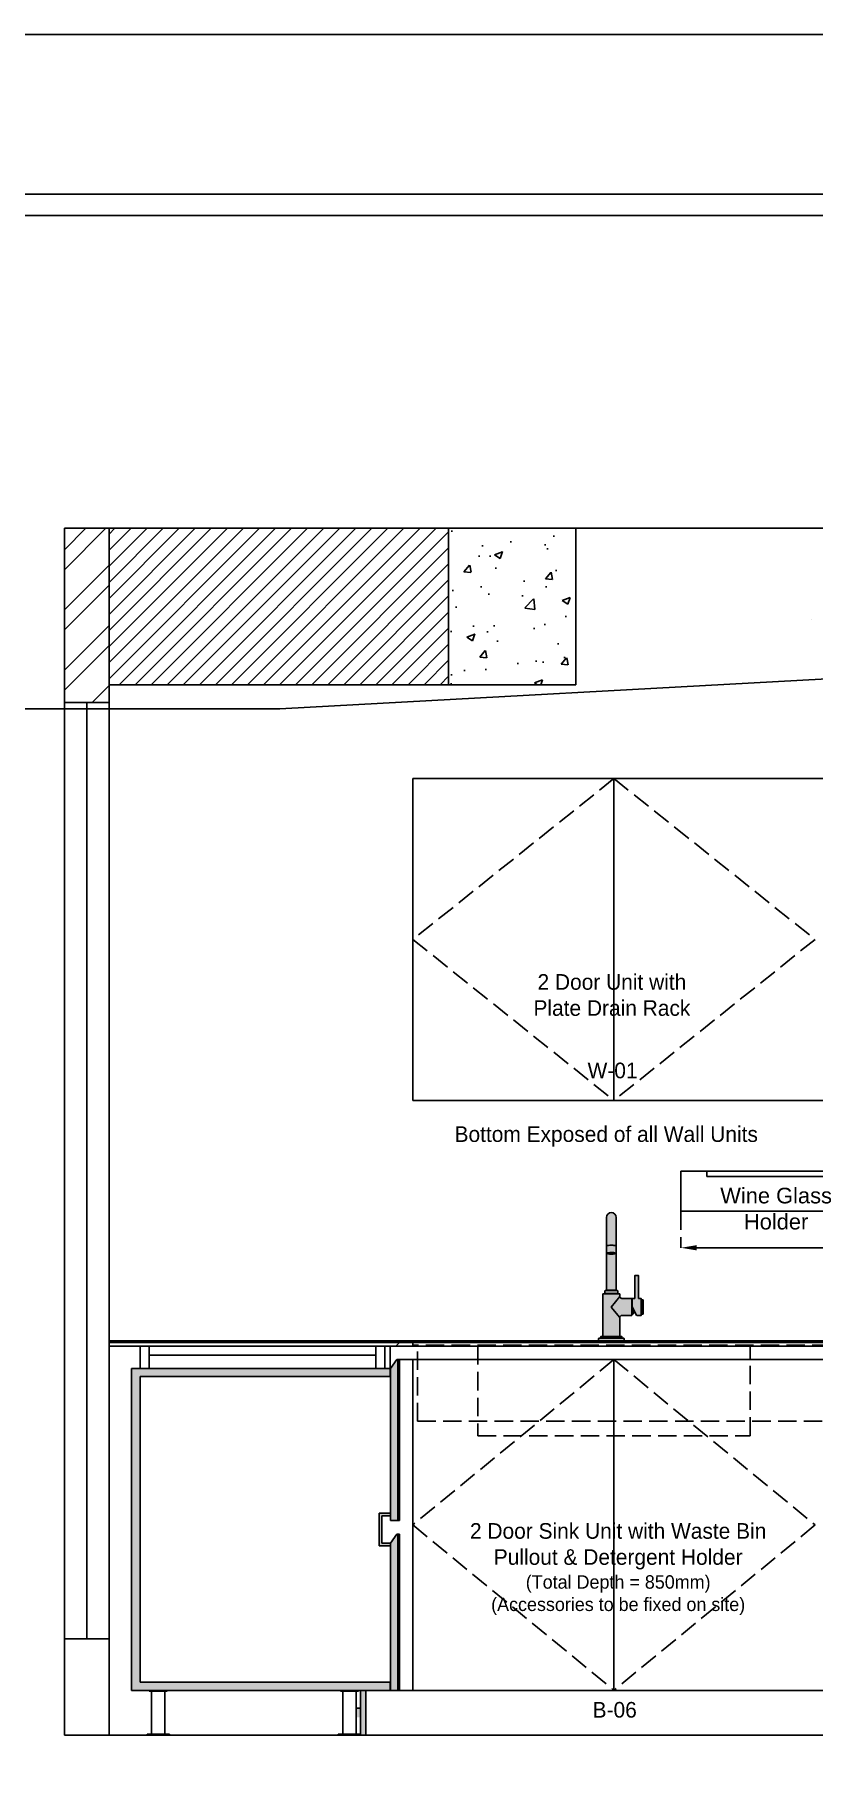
# Model space of a CAD drawing. Header units: millimetres. Extents: x -279428 to -243254, y -13605 to 1263.
# Drawn here: x -277020 to -275277, y -3517 to 354 of the extents above; entities that cross this region are included whole.
import ezdxf
from ezdxf import colors
from ezdxf.entities.mleader import LeaderData, LeaderLine
from ezdxf.math import Vec2, Vec3

# ---------------------------------------------------------------- set-up
doc = ezdxf.new("R2010")
doc.units = ezdxf.units.MM
doc.linetypes.add('DGN Style 3', pattern=[57.66124, 41.1866, -16.47464])
for name, color, linetype in [('.', 7, 'Continuous'), ('1', 7, 'Continuous'), ('1-arredi retini', 7, 'Continuous'), ('Hatch', 251, 'Continuous'), ('kitchen line', 250, 'Continuous'), ('Measurement', 7, 'Continuous')]:
    doc.layers.add(name, color=color, linetype=linetype)
doc.layers.add('Plumbing Fixtures', color=220, linetype='Continuous', lineweight=25)
doc.layers.add('Text', color=7, linetype='Continuous', lineweight=0)
doc.styles.add('Kuche7', font='', dxfattribs={"height": 50})
doc.styles.get("Standard").update_dxf_attribs({"font": 'arial.ttf'})
doc.styles.get('Kuche7').set_extended_font_data('Montserrat')
doc.dimstyles.new('Kuche7', dxfattribs={"dimtxt": 50, "dimasz": 35, "dimexe": 0.18, "dimexo": 0.0625, "dimgap": 10, "dimtad": 0, "dimdec": 0, "dimzin": 0, "dimdsep": 46, "dimtxsty": 'Kuche7', "dimcen": 0.09, "dimclrd": 256, "dimclre": 254, "dimclrt": 1, "dimadec": 0, "dimazin": 0, "dimtfac": 1, "dimtdec": 0, "dimtofl": 0, "dimtmove": 0, "dimatfit": 3, "dimfxl": 1, "dimtolj": 1, "dimtzin": 0, "dimarcsym": 0})
pattern_1 = [(0, (-37757.601, -56237.593), (0, 6.985), [5.08, -1.905]), (90, (-37757.601, -56237.593), (-6.985, 4e-16), [5.08, -1.905])]

# ---------------------------------------------------------------- blocks, each defined once
blk = doc.blocks.new('ltap')
at = {"layer": '1-arredi retini', "ltscale": 150}
h = blk.add_hatch(color=253, dxfattribs=at)
h.dxf.hatch_style = 1
edge = h.paths.add_edge_path(flags=17)
edge.add_arc((0, 276), 10.9, 0, 180)
edge.add_line((-10.9, 276), (-10.9, 217.1))
edge.add_line((-10.9, 217.1), (-10.9, 212.2))
edge.add_ellipse((0, 212), major_axis=(10.9, 0), ratio=0.173648, start_angle=0, end_angle=180, ccw=False)
edge.add_line((10.9, 212.3), (10.9, 217.1))
edge.add_line((10.9, 217.1), (10.9, 276))
edge = h.paths.add_edge_path()
edge.add_spline(control_points=[(10.8, 197), (10.8, 196.9), (10.8, 196.7), (10.7, 196.5), (10.6, 196.2), (10.4, 196), (10.2, 195.8), (9.9, 195.6), (9.5, 195.4), (9, 195.3), (8.5, 195.1), (8, 195), (7.6, 194.9), (7.4, 194.9), (7.4, 194.9)], knot_values=[0.506449, 0.506449, 0.506449, 0.506449, 0.52828, 0.558342, 0.589939, 0.624642, 0.664962, 0.717354, 0.777431, 0.834862, 0.890723, 0.945616, 0.999881, 1, 1, 1, 1], degree=3, periodic=0)
edge.add_ellipse((0, 196), major_axis=(-9.55, 0), ratio=0.173648, start_angle=148.8751, end_angle=206.4244, ccw=False)
edge.add_spline(control_points=[(10.8, 197), (10.8, 196.9), (10.8, 196.7), (10.7, 196.5), (10.6, 196.2), (10.4, 196), (10.2, 195.8), (9.9, 195.6), (9.5, 195.4), (9, 195.3), (8.5, 195.1), (8, 195), (7.6, 194.9), (7.4, 194.9), (7.4, 194.9)], knot_values=[0.506449, 0.506449, 0.506449, 0.506449, 0.52828, 0.558342, 0.589939, 0.624642, 0.664962, 0.717354, 0.777431, 0.834862, 0.890723, 0.945616, 0.999881, 1, 1, 1, 1], degree=3, periodic=0)
edge.add_ellipse((0, 195.6), major_axis=(8.55, 0), ratio=0.173648, start_angle=342.9235, end_angle=360, ccw=False)
edge.add_spline(control_points=[(10.8, 197), (10.8, 196.9), (10.8, 196.7), (10.7, 196.5), (10.6, 196.2), (10.4, 196), (10.2, 195.8), (9.9, 195.6), (9.5, 195.4), (9, 195.3), (8.5, 195.1), (8, 195), (7.6, 194.9), (7.4, 194.9), (7.4, 194.9)], knot_values=[0.506449, 0.506449, 0.506449, 0.506449, 0.52828, 0.558342, 0.589939, 0.624642, 0.664962, 0.717354, 0.777431, 0.834862, 0.890723, 0.945616, 0.999881, 1, 1, 1, 1], degree=3, periodic=0)
edge.add_ellipse((0, 195.6), major_axis=(8.55, 0), ratio=0.173648, start_angle=197.0765, end_angle=329.5032, ccw=False)
edge.add_line((5.8, 194.5), (5.8, 194.5))
edge.add_ellipse((0, 195.6), major_axis=(8.55, 0), ratio=0.173648, start_angle=197.0765, end_angle=329.5032, ccw=False)
edge.add_line((4.1, 194.3), (4.1, 194.3))
edge.add_ellipse((0, 195.6), major_axis=(8.55, 0), ratio=0.173648, start_angle=197.0765, end_angle=329.5032, ccw=False)
edge.add_line((2.2, 194.2), (2.2, 194.2))
edge.add_ellipse((0, 195.6), major_axis=(8.55, 0), ratio=0.173648, start_angle=197.0765, end_angle=329.5032, ccw=False)
edge.add_line((-2.2, 194.2), (-2.2, 194.2))
edge.add_ellipse((0, 195.6), major_axis=(8.55, 0), ratio=0.173648, start_angle=197.0765, end_angle=329.5032, ccw=False)
edge.add_line((-5.8, 194.5), (-5.8, 194.5))
edge.add_ellipse((0, 195.6), major_axis=(8.55, 0), ratio=0.173648, start_angle=197.0765, end_angle=329.5032, ccw=False)
edge.add_ellipse((0, 196), major_axis=(-9.55, 0), ratio=0.173648, start_angle=0, end_angle=31.1249, ccw=False)
edge.add_ellipse((0, 196), major_axis=(-9.55, 0), ratio=0.173648, start_angle=333.5756, end_angle=360, ccw=False)
edge.add_ellipse((0, 196), major_axis=(-9.55, 0), ratio=0.173648, start_angle=206.4244, end_angle=333.5756, ccw=False)
edge.add_ellipse((0, 196), major_axis=(-9.55, 0), ratio=0.173648, start_angle=148.8751, end_angle=206.4244, ccw=False)
edge.add_spline(control_points=[(10.8, 197), (10.8, 196.9), (10.8, 196.7), (10.7, 196.5), (10.6, 196.2), (10.4, 196), (10.2, 195.8), (9.9, 195.6), (9.5, 195.4), (9, 195.3), (8.5, 195.1), (8, 195), (7.6, 194.9), (7.4, 194.9), (7.4, 194.9)], knot_values=[0.506449, 0.506449, 0.506449, 0.506449, 0.52828, 0.558342, 0.589939, 0.624642, 0.664962, 0.717354, 0.777431, 0.834862, 0.890723, 0.945616, 0.999881, 1, 1, 1, 1], degree=3, periodic=0)
edge.add_line((10.9, 197.3), (10.9, 204.7))
edge.add_line((10.9, 204.7), (10.9, 212))
edge.add_line((10.9, 212), (10.9, 217.1))
edge.add_line((10.9, 217.1), (10.9, 276))
edge.add_arc((0, 276), 10.9, 360, 540)
edge.add_line((-10.9, 276), (-10.9, 217.1))
edge.add_line((-10.9, 217.1), (-10.9, 212.2))
edge.add_line((-10.9, 212.2), (-10.9, 212))
edge.add_line((-10.9, 212), (-10.9, 204.7))
edge.add_line((-10.9, 204.7), (-10.9, 113.5))
edge.add_line((-10.9, 113.5), (10.9, 113.5))
edge.add_line((10.9, 113.5), (10.9, 197.3))
edge = h.paths.add_edge_path(flags=16)
edge.add_spline(control_points=[(-10.8, 211.8), (-10.8, 211.9), (-10.8, 212), (-10.7, 212.1), (-10.6, 212.3), (-10.4, 212.4), (-10.3, 212.5), (-10.2, 212.5)], knot_values=[0, 0, 0, 0, 0.103978, 0.333133, 0.588032, 0.869874, 1, 1, 1, 1], degree=3, periodic=0)
edge.add_ellipse((0, 211.8), major_axis=(-10.8, 0), ratio=0.173648, start_angle=359.2044, end_angle=360, ccw=False)
edge.add_line((-10.8, 211.8), (-10.8, 211.8))
edge.add_ellipse((0, 211.8), major_axis=(-10.8, 0), ratio=0.173648, start_angle=359.2044, end_angle=360, ccw=False)
h.paths.add_polyline_path([(0, 75.7), (19, 99.5), (19, 105.4), (-19, 105.4), (-19, 9.5), (19, 9.5), (19, 52)])
h.paths.add_polyline_path([(45.6, 94.7), (23.7, 94.7, -0.414214), (19, 99.5), (0, 75.7), (19, 52, -0.414214), (23.7, 56.7), (45.6, 56.7)])
h.paths.add_polyline_path([(67, 94.3, 0.414214), (66.5, 94.8), (61.5, 94.8, -0.414214), (61, 95.2), (61, 145.6, 0.4142), (60.5, 146.1), (52.9, 146.1, 0.414214), (52.4, 145.6), (52.5, 95.2, -0.414214), (52, 94.8), (46.7, 94.7, 0.414214), (46.5, 94.6), (46.5, 78.4, 0.113936), (46.8, 77.1), (56.7, 56.9, 0.286745), (56.9, 56.8), (66.5, 56.8, 0.414214), (67, 57.2)])
h.paths.add_polyline_path([(14.2, 112.1, 0.414214), (13.8, 112.6), (-13.8, 112.6, 0.414214), (-14.2, 112.1), (-14.2, 105.9), (14.2, 105.9)])
h = blk.add_hatch(color=253, dxfattribs=at)
h.dxf.hatch_style = 1
edge = h.paths.add_edge_path()
edge.add_arc((0, 276), 10.9, 0, 180)
edge.add_line((-10.9, 276), (-10.9, 217.1))
edge.add_line((-10.9, 217.1), (-10.9, 212.2))
edge.add_ellipse((0, 212), major_axis=(10.9, 0), ratio=0.173648, start_angle=0, end_angle=180, ccw=False)
edge.add_line((10.9, 212.3), (10.9, 217.1))
edge.add_line((10.9, 217.1), (10.9, 276))
h = blk.add_hatch(color=253, dxfattribs=at)
h.dxf.hatch_style = 1
h.paths.add_polyline_path([(46.8, 77.1, -0.113936), (46.5, 78.4), (46.5, 92.5, 0.013628), (45.6, 93), (45.6, 58.5, 0.124886), (52.9, 64.4), (52.9, 64.8)])
h = blk.add_hatch(color=253, dxfattribs=at)
h.dxf.hatch_style = 1
h.paths.add_polyline_path([(71.2, 91.5, 0.414214), (70.8, 91.9), (67, 91.9), (67, 59.8), (71.1, 59.8, 0.200059), (71.3, 60.1)])
h = blk.add_hatch(color=253, dxfattribs=at)
h.dxf.hatch_style = 1
h.paths.add_polyline_path([(23.7, 9, 0.414214), (23.3, 9.5), (-23.3, 9.5, 0.414214), (-23.7, 9), (-23.7, 6.2, -0.414214), (-24.2, 5.7), (24.2, 5.7, -0.414214), (23.7, 6.2)])
h.paths.add_polyline_path([(28.5, 5.2, 0.414214), (28, 5.7), (-28, 5.7, 0.414214), (-28.5, 5.2), (-28.5, 0), (28.5, 0)])
at = {"layer": 'Plumbing Fixtures', "color": 250, "linetype": 'Continuous'}
for p, q in [((-10.9, 276), (-10.9, 217.1)), ((10.9, 217.1), (10.9, 276)), ((-10.9, 217.1), (-10.9, 212)), ((-10.9, 212), (-10.9, 204.7)), ((-10.9, 204.7), (-10.9, 113.5)), ((-10.8, 211.8), (-10.8, 197)), ((-8.5, 196.8), (-8.5, 195.6)), ((-5.9, 195.8), (-8.1, 195.8)), ((-5.9, 195.8), (-8.1, 195.8)), ((-7.8, 195.5), (-7.8, 195.8)), ((-5.9, 195.6), (-7.8, 195.5)), ((-5.9, 195.5), (-7.8, 195.4)), ((-5.8, 196.1), (-7.7, 196.2)), ((-5.7, 196.1), (-7.6, 196.2)), ((-7, 195.1), (-7, 195.5)), ((-5.6, 195.3), (-7, 195.1)), ((-5.5, 195.2), (-6.9, 195.1)), ((-5.2, 196.3), (-6.7, 196.5)), ((-5.1, 196.3), (-6.6, 196.5)), ((-5.9, 195.8), (-5.9, 196.1)), ((-5.9, 195.8), (-5.9, 195.6)), ((-5.8, 194.8), (-5.8, 195.2)), ((-4.8, 195), (-5.8, 194.8)), ((-5.7, 196.1), (-5.7, 196.4)), ((-4.6, 195), (-5.6, 194.8)), ((-4.3, 196.5), (-5.4, 196.7)), ((-4.1, 196.6), (-5.2, 196.7)), ((-5.1, 196.3), (-5.1, 196.7)), ((-2.6, 195.8), (-4.9, 195.8)), ((-2.6, 195.8), (-4.8, 195.8)), ((-4.4, 195.8), (-4.4, 195.4)), ((-2.6, 195.6), (-4.4, 195.4)), ((-2.5, 195.5), (-4.2, 195.4)), ((-4.1, 196.6), (-4.1, 196.9)), ((-4.1, 194.6), (-4.1, 194.9)), ((-3.5, 194.8), (-4.1, 194.6)), ((-3.3, 194.8), (-4, 194.6)), ((-2.3, 196), (-3.9, 196.2)), ((-3.1, 196.7), (-3.7, 196.9)), ((-2.2, 196.1), (-3.7, 196.2)), ((-2.9, 196.7), (-3.6, 196.9)), ((-2.9, 196.7), (-2.9, 197)), ((-2.6, 196), (-2.6, 195.8)), ((-2.6, 195.8), (-2.6, 195.6)), ((-2.6, 195.5), (-2.6, 195.1)), ((-1.9, 195.3), (-2.6, 195.1)), ((-1.6, 195.3), (-2.3, 195)), ((-2.2, 196.4), (-2.2, 196.1)), ((-1.4, 196.2), (-2.2, 196.4)), ((-2.2, 194.5), (-2.2, 194.7)), ((-1.9, 194.6), (-2.2, 194.5)), ((-1.6, 196.8), (-2, 197)), ((-1.7, 194.6), (-2, 194.5)), ((-1.2, 196.2), (-1.9, 196.4)), ((-1.4, 196.8), (-1.8, 197)), ((-1.4, 196.8), (-1.4, 197)), ((-1.2, 196.5), (-1.2, 196.2)), ((-0.5, 196), (-0.5, 195.8)), ((-0.2, 196.3), (-0.2, 196.5)), ((-0.2, 195.7), (-0.2, 195.7)), ((-0.2, 195.2), (-0.2, 194.9)), ((-0.1, 196.8), (-0.1, 197.1)), ((-0.1, 194.6), (-0.1, 194.4)), ((0.1, 196.8), (0.1, 197.1)), ((0.1, 194.6), (0.1, 194.4)), ((0.2, 196.3), (0.2, 196.5)), ((0.2, 195.7), (0.2, 195.7)), ((0.2, 195.2), (0.2, 194.9)), ((0.5, 195.8), (0.5, 196)), ((1.2, 196.5), (1.2, 196.2)), ((1.2, 196.2), (1.9, 196.4)), ((1.4, 196.8), (1.8, 197)), ((1.4, 196.8), (1.4, 197)), ((1.4, 196.2), (2.2, 196.4)), ((1.6, 196.8), (2, 197)), ((1.6, 195.3), (2.3, 195)), ((1.7, 194.6), (2, 194.5)), ((1.9, 195.3), (2.6, 195.1)), ((1.9, 194.6), (2.2, 194.5)), ((2.2, 196.4), (2.2, 196.1)), ((2.2, 196.1), (3.7, 196.2)), ((2.2, 194.5), (2.2, 194.7)), ((2.3, 196), (3.9, 196.2)), ((2.5, 195.5), (4.2, 195.4)), ((2.6, 196), (2.6, 195.8)), ((2.6, 195.8), (4.9, 195.8)), ((2.6, 195.8), (4.8, 195.8)), ((2.6, 195.6), (2.6, 195.8)), ((2.6, 195.6), (4.4, 195.4)), ((2.6, 195.5), (2.6, 195.1)), ((2.9, 196.7), (2.9, 197)), ((2.9, 196.7), (3.6, 196.9)), ((3.1, 196.7), (3.7, 196.9)), ((3.3, 194.8), (4, 194.6)), ((3.5, 194.8), (4.1, 194.6)), ((4.1, 196.6), (4.1, 196.9)), ((4.1, 196.6), (5.2, 196.7)), ((4.1, 194.6), (4.1, 194.9)), ((4.3, 196.5), (5.4, 196.7)), ((4.4, 195.8), (4.4, 195.4)), ((4.6, 195), (5.6, 194.8)), ((4.8, 195), (5.8, 194.8)), ((5.1, 196.3), (5.1, 196.7)), ((5.1, 196.3), (6.6, 196.5)), ((5.2, 196.3), (6.7, 196.5)), ((5.5, 195.2), (6.9, 195.1)), ((5.6, 195.3), (7, 195.1)), ((5.7, 196.1), (5.7, 196.4)), ((5.7, 196.1), (7.6, 196.2)), ((5.8, 196.1), (7.7, 196.2)), ((5.8, 194.8), (5.8, 195.2)), ((5.9, 195.8), (5.9, 196.1)), ((5.9, 195.8), (8.1, 195.8)), ((5.9, 195.8), (8.1, 195.8)), ((5.9, 195.6), (5.9, 195.8)), ((5.9, 195.6), (7.8, 195.5)), ((5.9, 195.5), (7.8, 195.4)), ((7, 195.1), (7, 195.5)), ((7.8, 195.5), (7.8, 195.8)), ((8.5, 195.6), (8.5, 196.8)), ((10.8, 197), (10.8, 211.8)), ((10.9, 212), (10.9, 217.1)), ((10.9, 204.7), (10.9, 212)), ((10.9, 113.5), (10.9, 204.7)), ((52.4, 145.6), (52.5, 95.2)), ((52.9, 146.1), (60.5, 146.1)), ((61, 95.2), (61, 145.6)), ((-19, 105.4), (19, 105.4)), ((-19, 105.4), (-19, 9.5)), ((-14.2, 112.1), (-14.2, 105.9)), ((-14.2, 105.9), (14.2, 105.9)), ((-13.8, 112.6), (13.8, 112.6)), ((-13.8, 105.9), (-13.8, 105.4)), ((-10.3, 113.5), (-10.9, 112.9)), ((-10.9, 113.5), (10.9, 113.5)), ((10.9, 112.9), (-10.9, 112.9)), ((-10.9, 112.9), (-10.9, 112.6)), ((0, 75.7), (19, 99.5)), ((10.9, 112.9), (10.3, 113.5)), ((10.9, 112.6), (10.9, 112.9)), ((13.8, 105.4), (13.8, 105.9)), ((14.2, 105.9), (14.2, 112.1)), ((19, 99.5), (19, 105.4)), ((45.6, 94.7), (23.7, 94.7)), ((45.6, 56.7), (45.6, 94.7)), ((46.5, 78.4), (46.5, 94.6)), ((52, 94.8), (46.7, 94.7)), ((66.5, 94.8), (61.5, 94.8)), ((67, 94.3), (67, 57.2)), ((70.8, 91.9), (67, 91.9)), ((71.2, 91.5), (71.3, 60.1)), ((0, 75.7), (19, 52)), ((19, 9.5), (19, 52)), ((23.7, 56.7), (45.6, 56.7)), ((46.8, 77.1), (56.7, 56.9)), ((52.9, 64.8), (52.9, 64.4)), ((56.9, 56.8), (66.5, 56.8)), ((71.1, 59.8), (67, 59.8)), ((-28.5, 5.2), (-28.5, 0)), ((28.5, 0), (-28.5, 0)), ((-28, 5.7), (28, 5.7)), ((-23.7, 9), (-23.7, 6.2)), ((-23.3, 9.5), (23.3, 9.5)), ((23.7, 6.2), (23.7, 9)), ((28.5, 0), (28.5, 5.2))]:
    blk.add_line(p, q, dxfattribs=at)
for centre, radius, start, end in [((0, 276), 10.9, 0, 180), ((-7.8, 195.8), 0.244, 176.1239, 183.8761), ((-5.8, 195.8), 0.18, 174.7349, 180), ((0, 181.3), 15, 89.3656, 90.6344), ((0, 207.4), 11.7, 268.8354, 271.1646), ((0, 223.7), 28.7, 269.6682, 270.3318), ((0, 162.7), 34.2, 89.8408, 90.1592), ((0, 240.9), 46.5, 269.8829, 270.1171), ((5.8, 195.8), 0.18, 0, 5.2651), ((7.8, 195.8), 0.244, 356.1239, 3.8761), ((52.9, 145.6), 0.475, 90.0682, 180.0682), ((60.5, 145.6), 0.475, 0.0682, 90.0682), ((-13.8, 112.1), 0.475, 90, 180), ((13.8, 112.1), 0.475, 0, 90), ((23.7, 99.5), 4.75, 180.2961, 269.6345), ((37.6, 75.7), 19, 62.0422, 65.1654), ((46.7, 94.6), 0.19, 90.0682, 180.0682), ((49.4, 78.4), 2.85, 180.0682, 206.0682), ((52, 95.2), 0.475, 271.2814, 359.8884), ((61.5, 95.2), 0.473, 179.3597, 270.1849), ((66.5, 94.3), 0.475, 0.0682, 90.0682), ((70.8, 91.5), 0.475, 0.0682, 90.0682), ((23.7, 52), 4.75, 90.2961, 179.6345), ((37.6, 75.7), 19, 294.8346, 323.3089), ((56.9, 56.9), 0.19, 206.0682, 263.2471), ((66.5, 57.2), 0.475, 270.0682, 0.0682), ((70.8, 60.1), 0.475, 314.8155, 0.0682), ((-28, 5.2), 0.475, 90, 180), ((-24.2, 6.2), 0.475, 270, 0), ((-23.3, 9), 0.475, 90, 180), ((23.3, 9), 0.475, 0, 90), ((24.2, 6.2), 0.475, 180, 270), ((28, 5.2), 0.475, 0, 90)]:
    blk.add_arc(centre, radius, start, end, dxfattribs=at)
for centre, major_axis, start_param, end_param in [((0, 212), (10.9, 0), 0, 3.273564), ((0, 211.8), (-10.8, 0), 6.269299, 6.283185), ((0, 212), (10.7, 0), 0.359577, 2.828858), ((0, 196), (-9.55, 0), 2.59836, 6.283185), ((0, 196), (-9.55, 0), 0, 0.543233), ((0, 195.8), (-8.07, 0), 6.171271, 6.27142), ((0, 195.8), (-8.07, 0), 0.011765, 0.250034), ((0, 195.8), (-8.08, 0), 0.250034, 0.273564), ((0, 195.8), (-8.07, 0), 0.273564, 0.511834), ((0, 195.8), (-8.07, 0), 0.511834, 0.535364), ((0, 195.8), (-8.07, 0), 0.535364, 0.773633), ((0, 195.8), (-5.94, 0), -0.2778, -0.245799), ((0, 195.8), (-8.07, 0), 0.773633, 0.797163), ((0, 195.8), (-8.07, 0), 0.797163, 1.035433), ((0, 195.8), (-5.94, 0), -0.539599, -0.507598), ((0, 195.8), (-4.99, 0), 0.490259, 0.556938), ((0, 195.8), (-5.94, 0), -0.801399, -0.769397), ((0, 195.8), (-8.07, 0), 1.035433, 1.058963), ((0, 195.8), (-8.07, 0), 1.058963, 1.297232), ((0, 195.8), (-5.94, 0), -1.063198, -1.031197), ((0, 195.8), (2.61, 0), 3.077913, 3.141593), ((0, 195.8), (-4.99, 0), 1.013858, 1.080537), ((0, 195.8), (-2.61, 0), -0.587278, -0.459919), ((0, 195.8), (-8.07, 0), 1.297232, 1.320762), ((0, 195.8), (-8.07, 0), 1.320762, 1.559031), ((0, 195.8), (-5.94, 0), -1.324998, -1.292996), ((0, 195.8), (-2.61, 0), -1.110877, -0.983518), ((0, 195.8), (8.07, 0), 4.724154, 4.962423), ((0, 195.8), (2.61, 0), 0.983518, 1.110877), ((0, 195.8), (5.94, 0), 1.292996, 1.324998), ((0, 195.8), (8.07, 0), -1.320762, -1.297232), ((0, 195.8), (2.61, 0), 0.459919, 0.587278), ((0, 195.8), (8.07, 0), -1.297232, -1.058963), ((0, 195.8), (4.99, 0), -1.080537, -1.013858), ((0, 195.8), (-2.61, 0), 3.141593, 3.205272), ((0, 195.8), (5.94, 0), 1.031197, 1.063198), ((0, 195.8), (8.07, 0), -1.058963, -1.035433), ((0, 195.8), (5.94, 0), 0.769397, 0.801399), ((0, 195.8), (8.07, 0), -1.035433, -0.797163), ((0, 195.8), (4.99, 0), -0.556938, -0.490259), ((0, 195.8), (5.94, 0), 0.507598, 0.539599), ((0, 195.8), (8.07, 0), -0.797163, -0.773633), ((0, 195.8), (5.94, 0), 0.245799, 0.2778), ((0, 195.8), (8.07, 0), -0.773633, -0.535364), ((0, 195.8), (8.07, 0), -0.535364, -0.511834), ((0, 195.8), (8.07, 0), -0.511834, -0.273564), ((0, 195.8), (8.07, 0), 6.033151, 6.27142), ((0, 195.8), (8.07, 0), -0.273564, -0.250034), ((0, 195.8), (8.07, 0), 0.011765, 0.111914), ((0, 212), (10.9, 0), 6.151213, 6.283185)]:
    blk.add_ellipse(centre, major_axis=major_axis, ratio=0.173648, start_param=start_param, end_param=end_param, dxfattribs=at)
for centre, major_axis in [((0, 195.6), (8.55, 0)), ((0, 195.6), (-8.26, 0)), ((0, 195.6), (-5.94, 0)), ((0, 195.6), (4.99, 0)), ((0, 195.6), (-2.61, 0)), ((0, 195.6), (2.04, 0)), ((0, 195.8), (0.494, 0))]:
    blk.add_ellipse(centre, major_axis=major_axis, ratio=0.173648, dxfattribs=at)
for points, knots in [([(-10.2, 212.5), (-10.3, 212.5), (-10.4, 212.4), (-10.6, 212.3), (-10.7, 212.1), (-10.8, 212), (-10.8, 211.9), (-10.8, 211.8)], [0, 0, 0, 0, 0.130126, 0.411968, 0.666867, 0.896022, 1, 1, 1, 1]), ([(-10.8, 197), (-10.8, 196.9), (-10.8, 196.7), (-10.7, 196.5), (-10.6, 196.2), (-10.4, 196), (-10.2, 195.8), (-9.9, 195.6), (-9.5, 195.5), (-9.1, 195.3), (-8.5, 195.1), (-8, 195), (-7.5, 194.9), (-7.3, 194.9), (-7.3, 194.9)], [0, 0, 0, 0, 0.0256942, 0.0563693, 0.0874441, 0.1207127, 0.1584996, 0.2039947, 0.2602135, 0.3227656, 0.3822549, 0.4392143, 0.4947072, 0.5013963, 0.5013963, 0.5013963, 0.5013963]), ([(7.3, 194.9), (7.3, 194.9), (7.6, 194.9), (8, 195), (8.5, 195.1), (9, 195.3), (9.5, 195.4), (9.9, 195.6), (10.2, 195.8), (10.4, 196), (10.6, 196.2), (10.7, 196.5), (10.8, 196.7), (10.8, 196.9), (10.8, 197)], [0.500797, 0.500797, 0.500797, 0.500797, 0.5065676, 0.5608334, 0.615726, 0.6715867, 0.7290176, 0.7890954, 0.8414873, 0.8818069, 0.9165097, 0.9481069, 0.9781688, 1, 1, 1, 1]), ([(10.8, 211.8), (10.8, 211.8), (10.8, 211.9), (10.8, 212), (10.7, 212.2), (10.5, 212.3), (10.3, 212.5), (10.1, 212.6), (10.1, 212.6)], [0.0168718, 0.0168718, 0.0168718, 0.0168718, 0.0571322, 0.2444983, 0.4341934, 0.6428478, 0.8688163, 1, 1, 1, 1])]:
    blk.add_open_spline(points, degree=3, knots=knots, dxfattribs=at)
blk = doc.blocks.new('gdfg')
at = {"layer": 'kitchen line'}
for p, q in [((1063108.7, -251453.8), (1063148.7, -251453.8)), ((1063108.7, -251455.8), (1063108.7, -251453.8)), ((1063148.7, -251455.8), (1063108.7, -251455.8)), ((1063113.7, -251455.8), (1063113.7, -251551.8)), ((1063143.7, -251455.8), (1063143.7, -251551.8)), ((1063148.7, -251453.8), (1063148.7, -251455.8)), ((1063103.7, -251551.8), (1063153.7, -251551.8)), ((1063103.7, -251551.8), (1063103.7, -251553.8)), ((1063103.7, -251553.8), (1063153.7, -251553.8)), ((1063153.7, -251551.8), (1063153.7, -251553.8))]:
    blk.add_line(p, q, dxfattribs=at)
blk = doc.blocks.new('*D30')
at = {"layer": 'Defpoints', "color": 0, "transparency": 16777216}
for p in [(-275573.3, -2279), (-273373.3, -2279), (-273373.3, -2360.8)]:
    blk.add_point(p, dxfattribs=at)
at = {"layer": 'kitchen line', "color": 254, "linetype": 'DGN Style 3', "lineweight": -2, "transparency": 16777216}
for p, q in [((-275573.3, -2279.1), (-275573.3, -2360.9)), ((-273373.3, -2279.1), (-273373.3, -2360.9))]:
    blk.add_line(p, q, dxfattribs=at)
at = {"layer": 'kitchen line', "lineweight": -2, "transparency": 16777216}
for p, q in [((-275538.3, -2360.8), (-274568.7, -2360.8)), ((-273408.3, -2360.8), (-274377.9, -2360.8))]:
    blk.add_line(p, q, dxfattribs=at)
at = {"layer": 'kitchen line', "transparency": 16777216}
for points in [[(-275538.3, -2354.9), (-275538.3, -2366.6), (-275573.3, -2360.8)], [(-273408.3, -2354.9), (-273408.3, -2366.6), (-273373.3, -2360.8)]]:
    blk.add_solid(points, dxfattribs=at)
at = {"layer": 'kitchen line', "color": 1, "transparency": 16777216, "insert": (-274473.3, -2360.8), "char_height": 50, "attachment_point": 5, "style": 'Kuche7'}
blk.add_mtext('\\A1;2200', dxfattribs=at)

msp = doc.modelspace()

# ---------------------------------------------------------------- hatches: boundary and pattern name
at = {"layer": '.'}
h = msp.add_hatch(dxfattribs=at)
h.set_pattern_fill('AR-CONC', color=256)
h.paths.add_polyline_path([(-275808.3, -751), (-276093.3, -751), (-276093.3, -1101), (-275808.3, -1101)])
at = {"layer": '.', "true_color": 0xc7c8ca}
h = msp.add_hatch(color=9, dxfattribs=at)
h.dxf.hatch_style = 1
h.paths.add_polyline_path([(-276242.8, -3021.5), (-276223.3, -3021.5), (-276223.3, -3027.5), (-276248.8, -3027.5), (-276248.8, -2954.5), (-276223.3, -2954.5), (-276223.3, -2960.5), (-276242.8, -2960.5)])
at = {"true_color": 0xc7c8ca}
h = msp.add_hatch(dxfattribs=at)
h.set_pattern_fill('ANGLE', color=9)
h.set_pattern_definition(pattern_1)
h.paths.add_polyline_path([(-276783.3, -2649), (-276224.3, -2649), (-276224.3, -2631), (-276803.3, -2631), (-276803.3, -3351), (-276224.3, -3351), (-276224.3, -3333), (-276783.3, -3333)])
h = msp.add_hatch(dxfattribs=at)
h.set_pattern_fill('ANGLE', color=9)
h.set_pattern_definition(pattern_1)
h.paths.add_polyline_path([(-276223.3, -2971), (-276207.3, -2971), (-276207.3, -2611), (-276209.3, -2611), (-276223.3, -2631)])
h.paths.add_polyline_path([(-276209.3, -3001.5), (-276223.3, -3021.5), (-276223.3, -3351), (-276207.3, -3351), (-276207.3, -3001.5)])
at = {"layer": 'Hatch', "transparency": 33554480}
h = msp.add_hatch(dxfattribs=at)
h.set_pattern_fill('ANSI31', color=3, scale=8, angle=-1e-14)
h.paths.add_polyline_path([(-276093.4, -750.8), (-276853.3, -751), (-276853.3, -1101), (-276093.3, -1101), (-276093.4, -1100.8)])
at = {"layer": 'kitchen line'}
h = msp.add_hatch(dxfattribs=at)
h.set_pattern_fill('ANSI32', color=8, scale=10)
h.set_pattern_definition([(45, (662.04, 0), (-67.35192, 67.35192), []), (45, (706.94, 0), (-67.35192, 67.35192), [])])
h.paths.add_polyline_path([(-276853.3, -751), (-276953.3, -751), (-276953.3, -1141), (-276853.3, -1141)])
at = {"layer": 'kitchen line', "true_color": 0xc7c8ca}
h = msp.add_hatch(color=9, dxfattribs=at)
h.dxf.hatch_style = 1
h.paths.add_polyline_path([(-276290.3, -3451), (-276290.3, -3411), (-276300.3, -3411), (-276300.3, -3391), (-276290.3, -3391), (-276290.3, -3351), (-276278.3, -3351), (-276278.3, -3451)])

# ---------------------------------------------------------------- linework, layer by layer
for p, q in [((-270183.3, -751), (-276953.3, -751)), ((-276953.3, -3451), (-276953.3, -751)), ((-276853.3, -3451), (-276853.3, -751)), ((-276093.5, -1101, 2.5), (-276093.3, -751, 0)), ((-275808.3, -1101, 0), (-275808.3, -751)), ((-275280.6, -956), (-275280.5, -956)), ((-276853.2, -1101, -0.6), (-276093.3, -1101, 0.8)), ((-276093.3, -1101, 0.8), (-275808.3, -1101)), ((-276953.3, -1141), (-276853.3, -1141)), ((-276903.3, -1141), (-276903.3, -3236)), ((-276953.3, -3451), (-270183.3, -3451))]:
    msp.add_line(p, q)
at = {"color": 9, "true_color": 0xc7c8ca}
for p, q in [((-276173.3, -1311), (-276173.3, -2031)), ((-275723.3, -2031, -1), (-275723.3, -1311, -1)), ((-276173.3, -2031, -1), (-272761.3, -2031, -1)), ((-276203.3, -2569), (-276853.3, -2569)), ((-276853.3, -2581), (-272773.3, -2581)), ((-276783.3, -2631), (-276783.3, -2581)), ((-276763.3, -2631), (-276763.3, -2581)), ((-276256.3, -2631), (-276256.3, -2581)), ((-276236.3, -2631), (-276236.3, -2581)), ((-276203.3, -2569), (-272761.3, -2569)), ((-276203.3, -2573), (-276203.3, -2569)), ((-276224.3, -2631), (-276803.3, -2631)), ((-276803.3, -3351), (-276803.3, -2631)), ((-276763.3, -2601), (-276256.3, -2601)), ((-276224.3, -2649), (-276224.3, -2631)), ((-276224.3, -2631), (-276223.3, -2631)), ((-276223.3, -2971), (-276223.3, -2631)), ((-276209.3, -2611), (-272773.3, -2611)), ((-276203.3, -2611), (-276207.3, -2611)), ((-276203.3, -2611), (-276207.3, -2611)), ((-276207.3, -2611), (-276207.3, -2971)), ((-276203.3, -2611), (-276207.3, -2611)), ((-276203.3, -2611), (-276207.3, -2611)), ((-276203.3, -2971), (-276203.3, -2611)), ((-276173.3, -3351), (-276173.3, -2611)), ((-275723.3, -3351), (-275723.3, -2611)), ((-276783.3, -3333), (-276783.3, -2649)), ((-276224.3, -2649), (-276783.3, -2649)), ((-276207.3, -3001.5), (-276207.3, -3351)), ((-276203.3, -3001.5), (-276207.3, -3001.5)), ((-276203.3, -3001.5), (-276207.3, -3001.5)), ((-276203.3, -3001.5), (-276207.3, -3001.5)), ((-276203.3, -3001.5), (-276207.3, -3001.5)), ((-276203.3, -3351), (-276203.3, -3001.5)), ((-276223.3, -3351), (-276223.3, -3021.5)), ((-276953.3, -3236), (-276853.3, -3236)), ((-276803.3, -3351), (-276224.3, -3351)), ((-276783.3, -3333), (-276224.3, -3333)), ((-276278.3, -3351), (-276278.3, -3451)), ((-276224.3, -3351), (-276224.3, -3333)), ((-276223.3, -3351), (-276203.3, -3351)), ((-276223.3, -3351), (-272773.3, -3351)), ((-276953.3, -3451), (-276853.3, -3451))]:
    msp.add_line(p, q, dxfattribs=at)
for points in [[(-277943.9, -3.3), (-277943.9, -4649.3), (-269129.7, -4649.3), (-269129.7, -3.3)], [(-277896.1, -51), (-277896.1, -4601.5), (-269177.4, -4601.5), (-269177.4, -51)]]:
    msp.add_lwpolyline(points, close=True)
at = {"color": 9, "true_color": 0xc7c8ca, "elevation": -1}
msp.add_lwpolyline([(-276173.3, -1311), (-272761.3, -1311)], dxfattribs=at)
at = {"color": 9, "true_color": 0xc7c8ca}
msp.add_lwpolyline([(-275573.3, -2189.3), (-273373.3, -2189.3), (-273373.3, -2279), (-275573.3, -2279)], close=True, dxfattribs=at)
at = {"layer": 'kitchen line', "color": 9, "true_color": 0xc7c8ca}
for p, q in [((-276203.3, -2573), (-276853.3, -2573)), ((-276224.3, -2631), (-276224.3, -2581)), ((-276203.3, -2573), (-276211.3, -2581)), ((-276203.3, -2569), (-276203.3, -2573)), ((-276203.3, -2573), (-272765.3, -2573)), ((-276248.8, -2954.5), (-276248.8, -3027.5)), ((-276223.3, -2954.5), (-276248.8, -2954.5)), ((-276242.8, -2960.5), (-276242.8, -3021.5)), ((-276242.8, -2960.5), (-276223.3, -2960.5)), ((-276223.3, -2960.5), (-276223.3, -2954.5)), ((-276223.3, -2971), (-276203.3, -2971)), ((-276223.3, -3027.5), (-276248.8, -3027.5)), ((-276242.8, -3021.5), (-276223.3, -3021.5)), ((-276223.3, -3021.5), (-276223.3, -3027.5)), ((-276295.3, -3351), (-276335.3, -3351)), ((-276335.3, -3351), (-276335.3, -3353)), ((-276335.3, -3353), (-276295.3, -3353)), ((-276330.3, -3353), (-276330.3, -3449)), ((-276300.3, -3353), (-276300.3, -3449)), ((-276295.3, -3353), (-276295.3, -3351)), ((-276290.3, -3351), (-276290.3, -3451)), ((-276290.3, -3391), (-276300.3, -3391)), ((-276290.3, -3449), (-276340.3, -3449)), ((-276340.3, -3449), (-276340.3, -3451)), ((-276290.3, -3451), (-276340.3, -3451)), ((-276290.3, -3449), (-276290.3, -3451))]:
    msp.add_line(p, q, dxfattribs=at)
at = {"layer": 'kitchen line', "color": 9, "linetype": 'DGN Style 3', "true_color": 0xc7c8ca}
for q in [(-276163.3, -2579), (-274383.3, -2749)]:
    msp.add_line((-276163.3, -2749), q, dxfattribs=at)
at = {"layer": 'kitchen line'}
for points in [[(-279428.2, 353.5), (-268422.6, 353.5), (-268422.6, -13603.8), (-279428.2, -13603.8)], [(-275808.3, -1101), (-276093.3, -1101), (-276093.3, -751), (-275808.3, -751)], [(-275515.3, -2189.3), (-275212.9, -2189.3), (-275212.9, -2201.3), (-275515.3, -2201.3)]]:
    msp.add_lwpolyline(points, close=True, dxfattribs=at)
at = {"layer": 'kitchen line', "color": 9, "linetype": 'DGN Style 3', "true_color": 0xc7c8ca, "elevation": -1}
for points in [[(-275723.3, -1311), (-276173.3, -1671), (-275723.3, -2031)], [(-275723.3, -1311), (-275273.3, -1671), (-275723.3, -2031)]]:
    msp.add_lwpolyline(points, dxfattribs=at)
at = {"layer": 'kitchen line', "color": 9, "linetype": 'DGN Style 3', "true_color": 0xc7c8ca}
msp.add_lwpolyline([(-274373.3, -2579), (-276173.3, -2579), (-276173.3, -2569), (-274373.3, -2569)], close=True, dxfattribs=at)
for points in [[(-276028.3, -2581), (-276028.3, -2781.3), (-275418.3, -2781.3), (-275418.3, -2581)], [(-275723.3, -2611), (-276173.3, -2981), (-275723.3, -3351)], [(-275723.3, -2611), (-275273.3, -2981), (-275723.3, -3351)]]:
    msp.add_lwpolyline(points, dxfattribs=at)
at = {"layer": 'Measurement', "color": 9, "true_color": 0xc7c8ca}
for p, q in [((-276209.3, -2611), (-276223.3, -2631)), ((-276207.3, -2611), (-276209.3, -2611)), ((-276209.3, -3001.5), (-276223.3, -3021.5)), ((-276207.3, -3001.5), (-276209.3, -3001.5))]:
    msp.add_line(p, q, dxfattribs=at)

# ---------------------------------------------------------------- block references
at = {"color": 9, "linetype": 'Continuous', "true_color": 0xc7c8ca}
msp.add_blockref('ltap', (-275729.2, -2569), dxfattribs=at)
at = {"layer": 'kitchen line', "color": 9, "true_color": 0xc7c8ca, "xscale": -1}
msp.add_blockref('gdfg', (786385.4, 248102.8), dxfattribs=at)

# ---------------------------------------------------------------- texts
at = {"layer": '1', "color": 9, "true_color": 0xc7c8ca, "insert": (-276014.7, -1748.5, -2), "char_height": 35, "width": 573.628, "attachment_point": 1, "style": 'Kuche7'}
msp.add_mtext('\\pxqc;2 Door Unit with\\PPlate Drain Rack', dxfattribs=at)
at = {"layer": 'Text', "color": 9, "ltscale": 150, "true_color": 0xc7c8ca, "char_height": 35, "attachment_point": 1}
for s, width, gutter_width, heights, insert in [('\\pxqc;{\\fMontserrat|b0|i0|c0|p2;W-01}', 530.958, 12.5, [0], (-275991.9, -1946.6, -1)), ('\\pxqc,t11;{\\fMontserrat|b0|i0|c0|p2;Bottom Exposed of all Wall Units}', 901.807, 12.5, [17.3], (-276191.5, -2089)), ('\\pxqc;{\\fMontserrat|b0|i0|c0|p2;2 Door Sink Unit with Waste Bin Pullout & Detergent Holder\\P\\H0.85714x;(Total Depth = 850mm)\\P(Accessories to be fixed on site)}', 696.617, 1, [0], (-276062.2, -2976.8, -1)), ('\\pxqc;{\\fMontserrat|b0|i0|c0|p2;B-06}', 530.958, 12.5, [0], (-275987.1, -3377, -1))]:
    msp.add_mtext_dynamic_manual_height_columns(s, width=width, gutter_width=gutter_width, heights=heights, dxfattribs=dict(at, insert=insert))
at = {"layer": 'Text', "insert": (-275760.4, -2226.5), "char_height": 35, "attachment_point": 1}
msp.add_mtext_dynamic_manual_height_columns('\\pxqc;{\\C6;Wine Glass \\PHolder}', width=800, gutter_width=175, heights=[0], dxfattribs=at)

# ---------------------------------------------------------------- dimensions: what is measured, and where the dimension line sits
at = {"layer": 'kitchen line'}
dim = msp.add_linear_dim(base=(-273373.3, -2360.8), p1=(-275573.3, -2279), p2=(-273373.3, -2279), dimstyle='Kuche7', dxfattribs=at)
dim.commit()
dim.dimension.update_dxf_attribs({"geometry": '*D30', "text_midpoint": (-274473.3, -2360.8)})

# ---------------------------------------------------------------- leaders
ml = msp.add_multileader_mtext('Standard', dxfattribs=at)
ml.set_content('{\\fMontserrat|b0|i0|c0|p2;\\C1;Concealed Light (35MM Distance from Back)}', color=256)
ml.set_leader_properties()
ml.build(insert=Vec2(0, 0))
ml.multileader.update_dxf_attribs({"arrow_head_size": 50})
ctx = ml.context
ctx.base_point, ctx.char_height, ctx.arrow_head_size, ctx.plane_origin = Vec3(-277844.5, -1154.8), 50, 50, Vec3(-274858.3, -1154.8)
ctx.text_align_type = 2
notes = []
notes.append((ctx, [(0, (1, 1, 0), (-276471, -1154.8), (-1, 0), 788.2, [(0, [(-274372.9, -1040)], 0, [])])]))
ctx.mtext.insert, ctx.mtext.width, ctx.mtext.alignment, ctx.mtext.flow_direction = Vec3(-277261.3, -1122.9), 609.012, 3, 5
for ctx, leaders in notes:
    for number, flags, end, landing, length, lines in leaders:
        leader = LeaderData()
        leader.index, (leader.has_last_leader_line, leader.has_dogleg_vector, leader.attachment_direction) = number, flags
        leader.last_leader_point, leader.dogleg_vector, leader.dogleg_length = Vec3(end), Vec3(landing), length
        for number, points, colour, breaks in lines:
            line = LeaderLine()
            line.index, line.vertices, line.color, line.breaks = number, Vec3.list(points), colors.encode_raw_color(colour), breaks
            leader.lines.append(line)
        ctx.leaders.append(leader)

doc.saveas('drawing.dxf')
